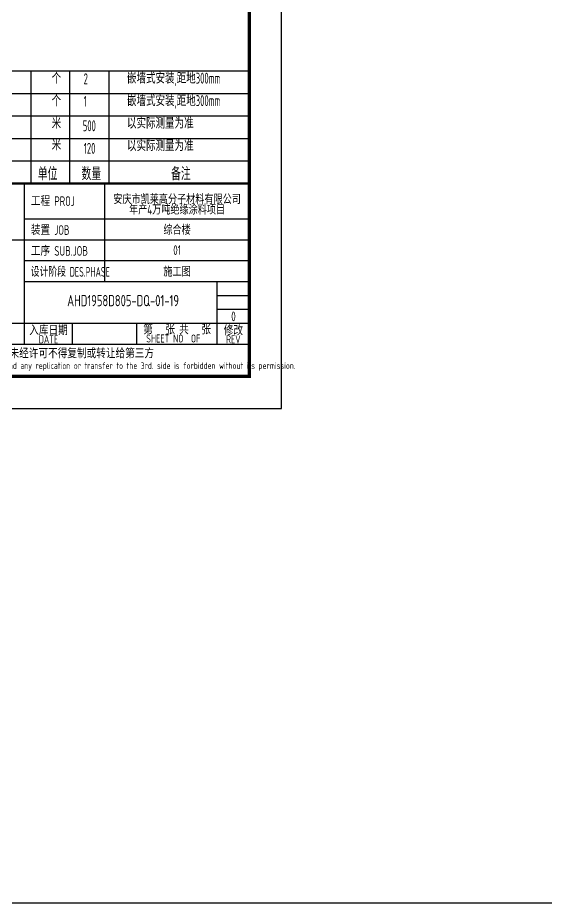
# Model space of a CAD drawing. Extents: x 6250600 to 6678662, y -692028 to -290561.
# Drawn here: x 6453684 to 6470128, y -619057 to -591504 of the extents above; entities that cross this region are included whole.
import ezdxf
from ezdxf.enums import TextEntityAlignment as Align

# ---------------------------------------------------------------- set-up
doc = ezdxf.new("R2010")
doc.units = 0
doc.header["$LTSCALE"] = 1000
doc.header["$MEASUREMENT"] = 0
doc.layers.get('0').update_dxf_attribs({"linetype": 'CONTINUOUS'})
for name, color, linetype in [('AXIS', 3, 'CONTINUOUS'), ('PUB_TITLE', 4, 'CONTINUOUS'), ('TEL_TAB', 7, 'CONTINUOUS')]:
    doc.layers.add(name, color=color, linetype=linetype)
doc.styles.add('AHD', font='sceie.shx', dxfattribs={"width": 0.7, "bigfont": 'sceic.shx'})
doc.styles.add('SCEI', font='sceie.shx', dxfattribs={"width": 0.8, "height": 400, "bigfont": 'sceic.shx'})
doc.styles.add('sceic', font='sceie.shx', dxfattribs={"width": 0.8, "bigfont": 'sceic.shx'})
doc.styles.add('sceie', font='sceie.shx', dxfattribs={"width": 0.7, "bigfont": 'sceic.shx'})
doc.styles.add('TSSD_Rein', font='Tssdeng.shx', dxfattribs={"width": 0.7, "bigfont": 'hztxt.shx'})

msp = doc.modelspace()

# ---------------------------------------------------------------- linework, layer by layer
for p, q in [((6453892.3, -601660.1), (6453892.3, -596660.1)), ((6456392.3, -599710.1), (6456392.3, -596660.1)), ((6460892.3, -602660.1), (6460892.3, -596660.1)), ((6453892.3, -597760.1), (6460892.3, -597760.1)), ((6442892.3, -598410.1), (6460892.3, -598410.1)), ((6453892.3, -599060.1), (6460892.3, -599060.1)), ((6453892.3, -599710.1), (6460892.3, -599710.1)), ((6459892.3, -601660.1), (6459892.3, -599710.1)), ((6459892.3, -600143.4), (6460892.3, -600143.4)), ((6459892.3, -600576.7), (6460892.3, -600576.7)), ((6442892.3, -601010.1), (6460892.3, -601010.1)), ((6455392.3, -601660.1), (6455392.3, -601010.1)), ((6457392.3, -601660.1), (6457392.3, -601010.1)), ((6442892.3, -601660.1), (6460892.3, -601660.1)), ((6442892.3, -602660.1), (6460892.3, -602660.1))]:
    msp.add_line(p, q)
at = {"color": 1}
msp.add_lwpolyline([(6250600.1, -290560.5), (6678662.3, -290560.5), (6678662.3, -619057.4), (6250600.1, -619057.4)], close=True, dxfattribs=at)
msp.add_lwpolyline([(6460892.3, -596660.1, 70, 70, 0), (6442892.3, -596660.1, 70, 70, 0), (6442892.3, -602660.1, 0, 0, 0)], format="xyseb")
at = {"layer": 'PUB_TITLE', "color": 4}
msp.add_lwpolyline([(6402492.3, -603660.1), (6461892.3, -603660.1), (6461892.3, -561660.1), (6402492.3, -561660.1)], close=True, dxfattribs=at)
at = {"layer": 'PUB_TITLE', "color": 4, "const_width": 100}
msp.add_lwpolyline([(6404992.3, -602660.1), (6460892.3, -602660.1), (6460892.3, -562660.1), (6404992.3, -562660.1)], close=True, dxfattribs=at)
at = {"layer": 'TEL_TAB'}
for p, q in [((6442892.3, -593160.1), (6460892.3, -593160.1)), ((6454092.3, -593160.1), (6454092.3, -596660.1)), ((6455292.3, -593160.1), (6455292.3, -596660.1)), ((6456517.6, -593160.1), (6456517.6, -596660.1)), ((6442892.3, -593860.1), (6460892.3, -593860.1)), ((6442892.3, -594560.1), (6460892.3, -594560.1)), ((6442892.3, -595260.1), (6460892.3, -595260.1)), ((6442892.3, -595960.1), (6460892.3, -595960.1))]:
    msp.add_line(p, q, dxfattribs=at)

# ---------------------------------------------------------------- texts
at = {"style": 'AHD'}
for s, width, p in [('工程 PROJ', 0.8, (6454092.3, -597360.1)), ('工程 PROJ', 0.8, (6454092.3, -597360.1)), ('装置 JOB', 0.8, (6454092.3, -598260.1)), ('装置 JOB', 0.8, (6454092.3, -598260.1)), ('工序 SUB.JOB', 0.8, (6454092.3, -598910.1)), ('工序 SUB.JOB', 0.8, (6454092.3, -598910.1)), ('设计阶段 DES.PHASE', 0.7, (6454092.3, -599560.1)), ('设计阶段 DES.PHASE', 0.7, (6454092.3, -599560.1))]:
    msp.add_text(s, height=300, dxfattribs=dict(at, width=width)).set_placement(p)
at = {"style": 'AHD', "width": 0.8}
for s, height, p in [('入库日期', 300, (6454642.3, -601210.1)), ('入库日期', 300, (6454642.3, -601210.1)), ('第   张 共   张', 300, (6458642.3, -601185.1)), ('修改', 300, (6460392.3, -601210.1)), ('修改', 300, (6460392.3, -601210.1)), ('DATE', 250, (6454642.3, -601510.1)), ('DATE', 250, (6454642.3, -601510.1)), ('SHEET NO  OF  ', 250, (6458642.3, -601485.1)), ('SHEET NO  OF  ', 250, (6458642.3, -601485.1)), ('REV', 250, (6460392.3, -601510.1)), ('REV', 250, (6460392.3, -601510.1)), ('本文件专有权属安徽华东化工医药工程有限责任公司所有,未经许可不得复制或转让给第三方', 300, (6451892.3, -601960.1)), ('本文件专有权属安徽华东化工医药工程有限责任公司所有,未经许可不得复制或转让给第三方', 300, (6451892.3, -601960.1)), ('The proprietary right of this document belongs to Anhui Huadong Chemical And Medical Engineering  Co.,Ltd.  and any replication or transfer to the 3rd. side is forbidden without its permission. ', 200, (6451892.3, -602360.1)), ('The proprietary right of this document belongs to Anhui Huadong Chemical And Medical Engineering  Co.,Ltd.  and any replication or transfer to the 3rd. side is forbidden without its permission. ', 200, (6451892.3, -602360.1))]:
    msp.add_text(s, height=height, dxfattribs=at).set_placement(p, align=Align.MIDDLE)
at = {"width": 0.8}
for tag, text, height, style, p in [('AHD1958D805-DQ-01-19', '200320-02-040', 350, 'sceie', (6456963, -600306.3)), ('0', '0', 300, 'AHD', (6460396.3, -600796.2)), ('0', '0', 300, 'AHD', (6460396.3, -600796.2))]:
    msp.add_attdef(tag, text=text, height=height, dxfattribs=dict(at, style=style)).set_placement(p, align=Align.MIDDLE)
at = {"layer": 'AXIS', "style": 'TSSD_Rein', "width": 0.7}
for s, p in [('安庆市凯莱高分子材料有限公司', (6458642.3, -597132.5)), ('年产4万吨绝缘涂料项目', (6458642.3, -597455.5)), ('综合楼', (6458642.3, -598085.1)), ('01', (6458642.3, -598735.1)), ('施工图', (6458642.3, -599385.1))]:
    msp.add_text(s, height=300, dxfattribs=at).set_placement(p, align=Align.MIDDLE)
at = {"layer": 'TEL_TAB', "color": 0, "linetype": 'ByBlock', "style": 'sceic', "width": 0.67}
for s, p in [('个', (6454740, -593559.3)), ('嵌墙式安装,距地300mm', (6457083.2, -593554.7)), ('2', (6455735.4, -593574.7)), ('个', (6454740, -594259.3)), ('1', (6455735.4, -594274.7)), ('嵌墙式安装,距地300mm', (6457083.2, -594254.7)), ('米', (6454740, -594959.3)), ('以实际测量为准', (6457083.2, -594954.7)), ('500', (6455708.3, -595037.5)), ('米', (6454740, -595629.3)), ('120', (6455738.3, -595737.5)), ('以实际测量为准', (6457083.2, -595654.7))]:
    msp.add_text(s, height=340, dxfattribs=at).set_placement(p)
at = {"layer": 'TEL_TAB', "style": 'SCEI', "width": 0.8}
for s, p in [('单位', (6454309.6, -596560.1)), ('数量', (6455670.6, -596560.1)), ('备注', (6458456.4, -596560.1))]:
    msp.add_text(s, height=400, dxfattribs=at).set_placement(p)

doc.saveas('drawing.dxf')
